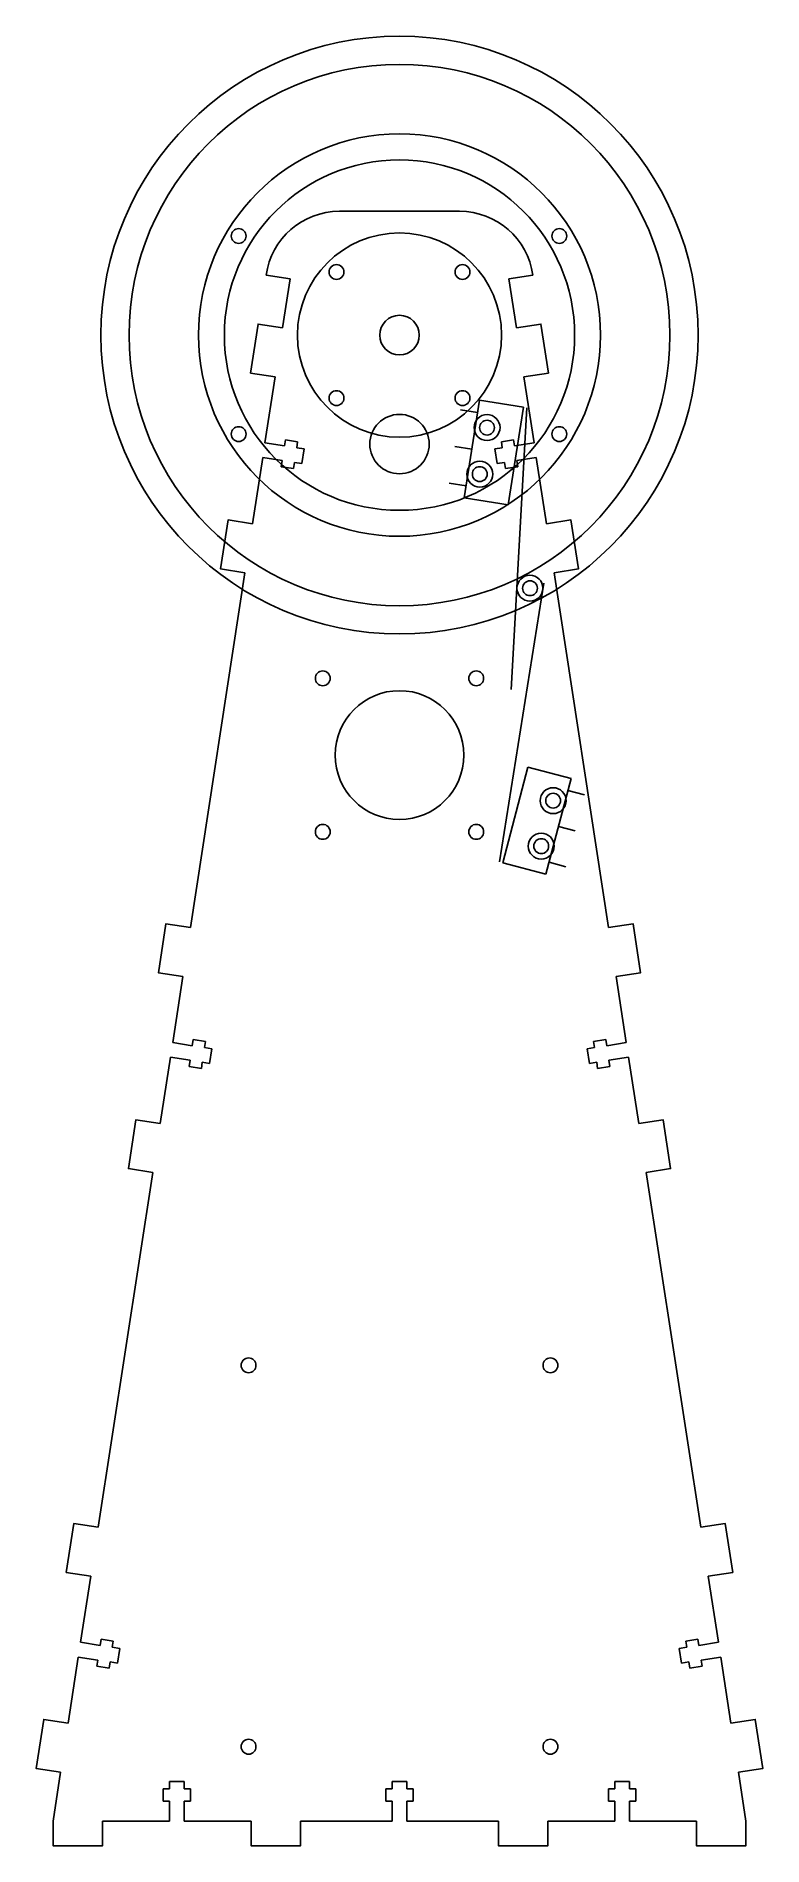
# Model space of a CAD drawing. Header units: inches. Extents: x -73 to 73, y -5 to 360.
import ezdxf

# ---------------------------------------------------------------- set-up
doc = ezdxf.new("R2010")
doc.units = ezdxf.units.IN
doc.header["$MEASUREMENT"] = 0
doc.layers.add('Reference', color=7, linetype='Continuous')

msp = doc.modelspace()

# ---------------------------------------------------------------- linework, layer by layer
for p, q in [((0, 325), (-12.13, 325)), ((0, 325), (12.13, 325)), ((-26.97, 312.09), (-22.1, 311.34)), ((-23.62, 301.45), (-22.1, 311.34)), ((26.97, 312.09), (22.1, 311.34)), ((23.62, 301.45), (22.1, 311.34)), ((-27.2, 278.23), (-25.14, 291.57)), ((27.2, 278.23), (25.14, 291.57)), ((-27.2, 278.23), (-23.24, 277.62)), ((-23.24, 277.62), (-23.05, 278.85)), ((-23.05, 278.85), (-20.58, 278.47)), ((-20.58, 278.47), (-20.77, 277.24)), ((23.05, 278.85), (20.58, 278.47)), ((20.58, 278.47), (20.77, 277.24)), ((23.24, 277.62), (23.05, 278.85)), ((27.2, 278.23), (23.24, 277.62)), ((-29.7, 261.92), (-27.65, 275.26)), ((-23.7, 274.65), (-27.65, 275.26)), ((-23.89, 273.42), (-23.7, 274.65)), ((-21.23, 274.27), (-21.42, 273.04)), ((-19.75, 274.05), (-21.23, 274.27)), ((-20.77, 277.24), (-19.29, 277.01)), ((-19.29, 277.01), (-19.75, 274.05)), ((20.77, 277.24), (19.29, 277.01)), ((19.29, 277.01), (19.75, 274.05)), ((19.75, 274.05), (21.23, 274.27)), ((21.23, 274.27), (21.42, 273.04)), ((23.7, 274.65), (27.65, 275.26)), ((23.89, 273.42), (23.7, 274.65)), ((29.7, 261.92), (27.65, 275.26)), ((-21.42, 273.04), (-23.89, 273.42)), ((21.42, 273.04), (23.89, 273.42)), ((-42.25, 180.38), (-31.23, 252.03)), ((42.25, 180.38), (31.23, 252.03)), ((-45.82, 157.15), (-43.77, 170.49)), ((45.82, 157.15), (43.77, 170.49)), ((-45.82, 157.15), (-41.87, 156.54)), ((-41.87, 156.54), (-41.68, 157.78)), ((-41.68, 157.78), (-39.21, 157.4)), ((-39.21, 157.4), (-39.4, 156.16)), ((41.68, 157.78), (39.21, 157.4)), ((39.21, 157.4), (39.4, 156.16)), ((41.87, 156.54), (41.68, 157.78)), ((45.82, 157.15), (41.87, 156.54)), ((-48.33, 140.84), (-46.28, 154.19)), ((-42.33, 153.58), (-46.28, 154.19)), ((-42.52, 152.34), (-42.33, 153.58)), ((-39.4, 156.16), (-37.92, 155.93)), ((-37.92, 155.93), (-38.37, 152.97)), ((39.4, 156.16), (37.92, 155.93)), ((37.92, 155.93), (38.37, 152.97)), ((42.33, 153.58), (46.28, 154.19)), ((42.52, 152.34), (42.33, 153.58)), ((48.33, 140.84), (46.28, 154.19)), ((-40.04, 151.96), (-42.52, 152.34)), ((-39.85, 153.2), (-40.04, 151.96)), ((-38.37, 152.97), (-39.85, 153.2)), ((38.37, 152.97), (39.85, 153.2)), ((39.85, 153.2), (40.04, 151.96)), ((40.04, 151.96), (42.52, 152.34)), ((-60.88, 59.3), (-49.85, 130.96)), ((60.88, 59.3), (49.85, 130.96)), ((-64.45, 36.08), (-62.4, 49.42)), ((64.45, 36.08), (62.4, 49.42)), ((-60.5, 35.47), (-60.31, 36.7)), ((-60.31, 36.7), (-57.84, 36.32)), ((60.31, 36.7), (57.84, 36.32)), ((60.5, 35.47), (60.31, 36.7)), ((-66.96, 19.77), (-64.91, 33.11)), ((-60.95, 32.5), (-64.91, 33.11)), ((-64.45, 36.08), (-60.5, 35.47)), ((-57.84, 36.32), (-58.03, 35.09)), ((-58.03, 35.09), (-56.54, 34.86)), ((-56.54, 34.86), (-57, 31.89)), ((58.03, 35.09), (56.54, 34.86)), ((56.54, 34.86), (57, 31.89)), ((57.84, 36.32), (58.03, 35.09)), ((64.45, 36.08), (60.5, 35.47)), ((60.95, 32.5), (64.91, 33.11)), ((66.96, 19.77), (64.91, 33.11)), ((-61.14, 31.27), (-60.95, 32.5)), ((-58.67, 30.89), (-61.14, 31.27)), ((-58.48, 32.12), (-58.67, 30.89)), ((-57, 31.89), (-58.48, 32.12)), ((57, 31.89), (58.48, 32.12)), ((58.48, 32.12), (58.67, 30.89)), ((58.67, 30.89), (61.14, 31.27)), ((61.14, 31.27), (60.95, 32.5)), ((-70, 0), (-68.48, 9.88)), ((-46.5, 6.5), (-46.5, 8)), ((-46.5, 8), (-43.5, 8)), ((-43.5, 8), (-43.5, 6.5)), ((-1.5, 6.5), (-1.5, 8)), ((-1.5, 8), (0, 8)), ((1.5, 8), (0, 8)), ((1.5, 6.5), (1.5, 8)), ((46.5, 8), (43.5, 8)), ((43.5, 8), (43.5, 6.5)), ((46.5, 6.5), (46.5, 8)), ((70, 0), (68.48, 9.88)), ((-47.75, 4), (-47.75, 6.5)), ((-47.75, 6.5), (-46.5, 6.5)), ((-46.5, 4), (-47.75, 4)), ((-46.5, 0), (-46.5, 4)), ((-43.5, 6.5), (-42.25, 6.5)), ((-42.25, 4), (-43.5, 4)), ((-43.5, 4), (-43.5, 0)), ((-42.25, 6.5), (-42.25, 4)), ((-2.75, 4), (-2.75, 6.5)), ((-2.75, 6.5), (-1.5, 6.5)), ((-1.5, 4), (-2.75, 4)), ((-1.5, 0), (-1.5, 4)), ((2.75, 6.5), (1.5, 6.5)), ((1.5, 0), (1.5, 4)), ((1.5, 4), (2.75, 4)), ((2.75, 4), (2.75, 6.5)), ((43.5, 6.5), (42.25, 6.5)), ((42.25, 6.5), (42.25, 4)), ((42.25, 4), (43.5, 4)), ((43.5, 4), (43.5, 0)), ((47.75, 6.5), (46.5, 6.5)), ((46.5, 0), (46.5, 4)), ((46.5, 4), (47.75, 4)), ((47.75, 4), (47.75, 6.5)), ((-46.5, 0), (-60, 0)), ((-30, 0), (-43.5, 0)), ((-1.5, 0), (-20, 0)), ((1.5, 0), (20, 0)), ((30, 0), (43.5, 0)), ((46.5, 0), (60, 0))]:
    msp.add_line(p, q)
for points in [[(-23.62, 301.45), (-28.56, 302.21), (-30.08, 292.33), (-25.14, 291.57)], [(23.62, 301.45), (28.56, 302.21), (30.08, 292.33), (25.14, 291.57)], [(-31.23, 252.03), (-36.17, 252.8), (-34.65, 262.68), (-29.7, 261.92)], [(31.23, 252.03), (36.17, 252.8), (34.65, 262.68), (29.7, 261.92)], [(-42.25, 180.38), (-47.19, 181.14), (-48.71, 171.25), (-43.77, 170.49)], [(42.25, 180.38), (47.19, 181.14), (48.71, 171.25), (43.77, 170.49)], [(-49.85, 130.96), (-54.79, 131.72), (-53.27, 141.6), (-48.33, 140.84)], [(49.85, 130.96), (54.79, 131.72), (53.27, 141.6), (48.33, 140.84)], [(-62.4, 49.42), (-67.34, 50.18), (-65.82, 60.06), (-60.88, 59.3)], [(62.4, 49.42), (67.34, 50.18), (65.82, 60.06), (60.88, 59.3)], [(-68.48, 9.88), (-73.42, 10.64), (-71.9, 20.53), (-66.96, 19.77)], [(68.48, 9.88), (73.42, 10.64), (71.9, 20.53), (66.96, 19.77)], [(-60, 0), (-60, -5), (-70, -5), (-70, 0)], [(-20, 0), (-20, -5), (-30, -5), (-30, 0)], [(20, 0), (20, -5), (30, -5), (30, 0)], [(60, 0), (60, -5), (70, -5), (70, 0)]]:
    msp.add_lwpolyline(points)
for centre, radius in [((0, 300), 4), ((0, 278), 6), ((17.69, 281.32), 1.5), ((16.22, 271.93), 1.5), ((-15.5, 230.71), 1.5), ((15.5, 230.71), 1.5), ((0, 215.21), 13), ((31.05, 206), 1.5), ((-15.5, 199.71), 1.5), ((15.5, 199.71), 1.5), ((28.64, 196.82), 1.5), ((-30.5, 92), 1.5), ((30.5, 92), 1.5), ((-30.5, 15), 1.5), ((30.5, 15), 1.5)]:
    msp.add_circle(centre, radius)
for centre, start, end in [((-12.14, 310.04), 89.9518, 172.1254), ((12.14, 310.04), 7.8746, 90.0482)]:
    msp.add_arc(centre, 14.96, start, end)
at = {"layer": 'Reference'}
for p, q in [((16.18, 286.87), (13.09, 267.11)), ((25.07, 285.48), (16.18, 286.87)), ((21.98, 265.72), (25.07, 285.48)), ((22.58, 228.43), (25.76, 285.32)), ((15.79, 284.4), (12.33, 284.94)), ((14.63, 276.99), (11.17, 277.53)), ((13.47, 269.58), (10.02, 270.12)), ((13.09, 267.11), (21.98, 265.72)), ((29.18, 249.93), (20.2, 193.67)), ((25.96, 212.77), (20.87, 193.43)), ((34.66, 210.48), (25.96, 212.77)), ((29.57, 191.14), (34.66, 210.48)), ((34.03, 208.06), (37.41, 207.17)), ((32.12, 200.81), (35.5, 199.92)), ((20.87, 193.43), (29.57, 191.14)), ((30.21, 193.56), (33.59, 192.67))]:
    msp.add_line(p, q, dxfattribs=at)
for centre, radius in [((0, 300), 60.34), ((0, 300), 54.65), ((17.69, 281.32), 2.62), ((16.22, 271.93), 2.62), ((26.36, 248.9), 2.62), ((31.05, 206), 2.62), ((28.64, 196.82), 2.62)]:
    msp.add_circle(centre, radius, dxfattribs=at)
at = {"layer": 'Reference', "linetype": 'Continuous'}
for centre, radius in [((0, 300), 40.62), ((0, 300), 35.38), ((-32.5, 320), 1.5), ((0, 300), 20.62), ((32.31, 320), 1.5), ((-12.73, 312.73), 1.5), ((12.73, 312.73), 1.5), ((-12.73, 287.27), 1.5), ((12.73, 287.27), 1.5), ((-32.5, 280), 1.5), ((32.31, 280), 1.5), ((26.36, 248.9), 1.5)]:
    msp.add_circle(centre, radius, dxfattribs=at)

doc.saveas('drawing.dxf')
